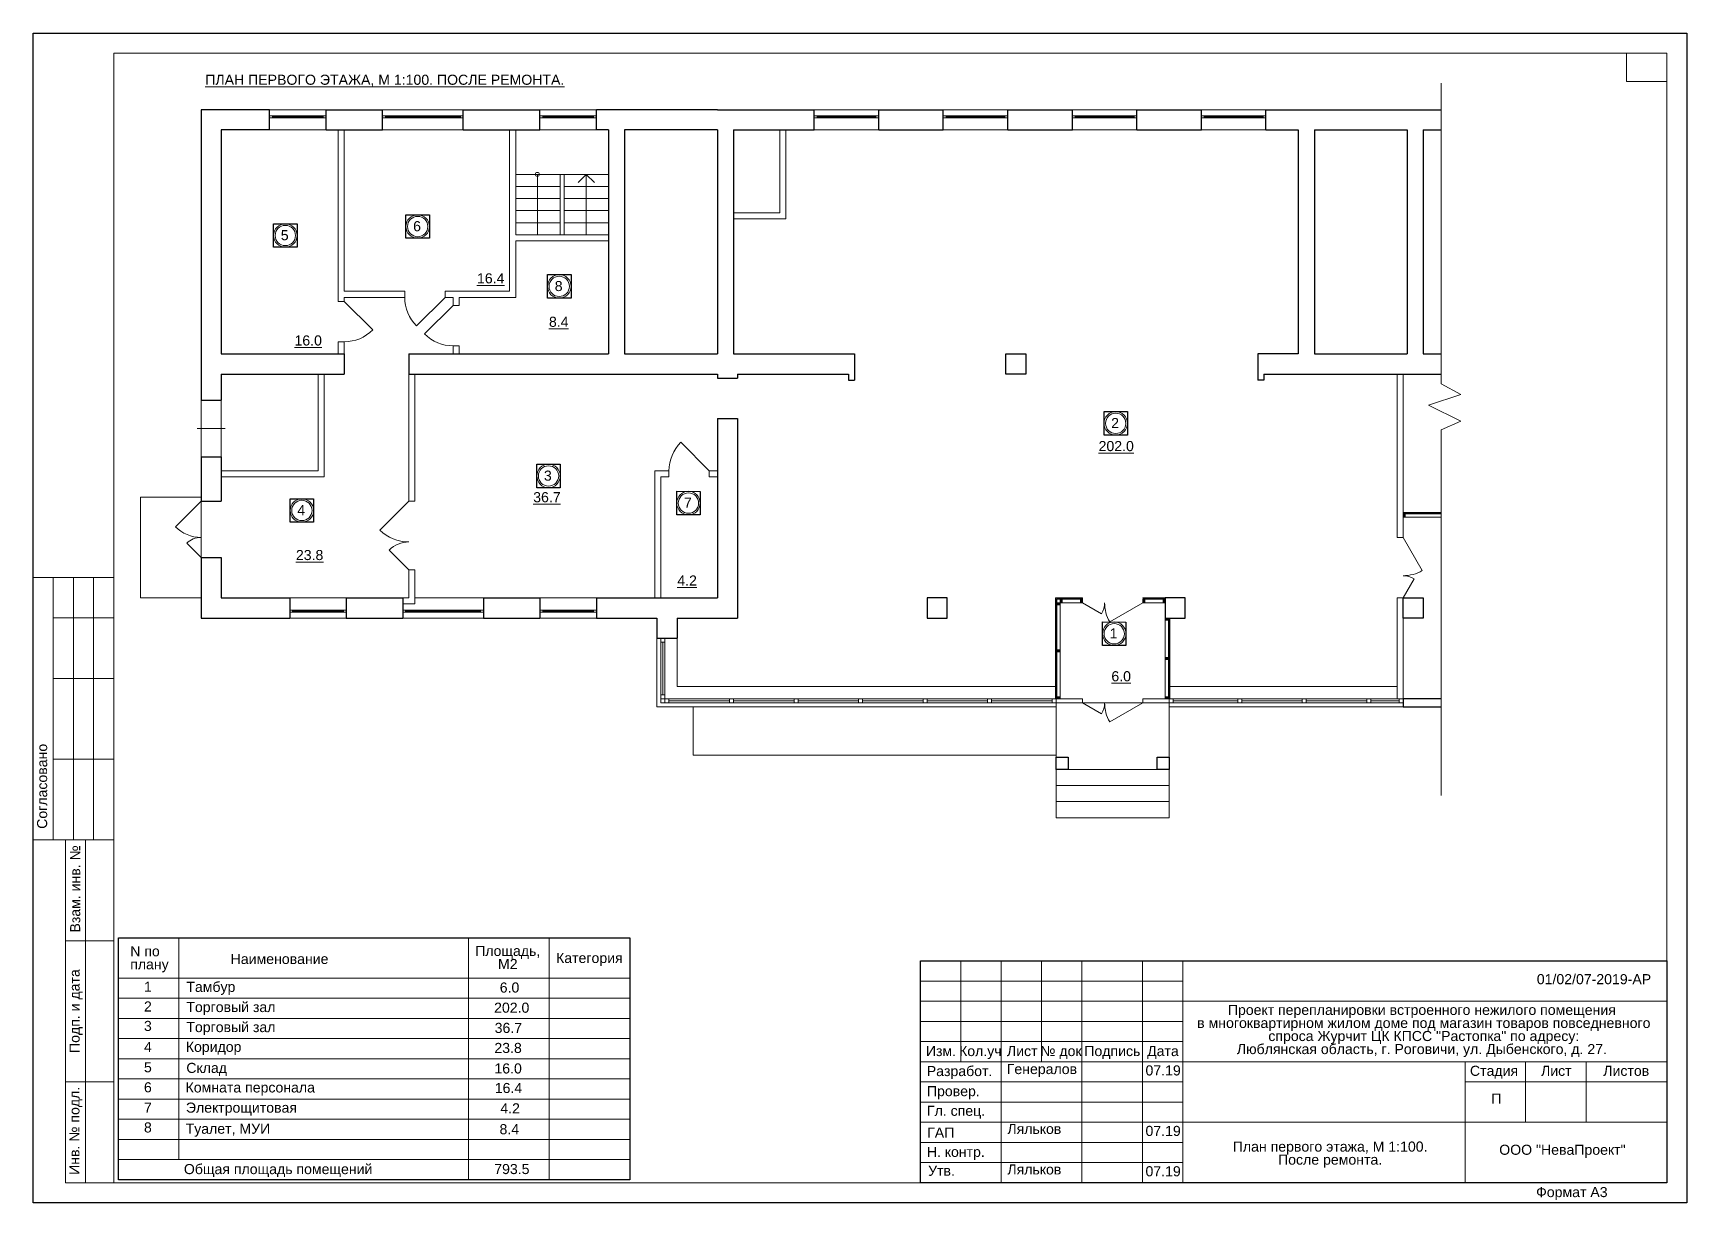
# Model space of a CAD drawing. Header units: metres. Extents: x -381 to 41, y -327 to 29.
# Drawn here: x 0 to 41, y 0 to 29 of the extents above; entities outside this region: 1.
import ezdxf
from ezdxf.enums import TextEntityAlignment as Align

# ---------------------------------------------------------------- set-up
doc = ezdxf.new("R2010")
doc.units = ezdxf.units.M
doc.header["$MEASUREMENT"] = 0
doc.layers.add('Level 50', color=7, linetype='Continuous', lineweight=0)
doc.layers.add('Level 63', color=7, linetype='Continuous', lineweight=0)
for name, color, linetype in [('YOLO_FRAME', 1, 'Continuous'), ('YOLO_STAMP', 1, 'Continuous'), ('YOLO_TABLE', 1, 'Continuous')]:
    doc.layers.add(name, color=color, linetype=linetype)
doc.styles.add('GOST 2.304', font='CS_Gost2304.shx')
doc.styles.add('Style-Arial', font='arial.ttf')

msp = doc.modelspace()

# ---------------------------------------------------------------- hatches: boundary and pattern name
at = {"linetype": 'Continuous', "lineweight": 40}
h = msp.add_hatch(dxfattribs=at)
h.set_pattern_fill('ANSI31', color=5)
h.paths.add_polyline_path([(-378.169, -324.393), (-377.559, -324.393), (-377.559, -323.878), (-378.169, -323.878)], flags=9)
h.paths.add_polyline_path([(-381.361, -317.979), (-380.751, -317.979), (-380.751, -317.464), (-381.361, -317.464)], flags=9)
h.paths.add_polyline_path([(-367.417, -326.766), (-366.806, -326.766), (-366.806, -326.251), (-367.417, -326.251)], flags=9)

# ---------------------------------------------------------------- linework, layer by layer
at = {"linetype": 'Continuous', "lineweight": 5}
for p, q in [((34.906, 27.762), (34.906, 20.301)), ((34.906, 20.301), (35.399, 20.044)), ((35.399, 20.044), (34.596, 19.776)), ((34.596, 19.776), (35.392, 19.38)), ((35.392, 19.38), (34.906, 19.165)), ((34.906, 19.165), (34.906, 10.101))]:
    msp.add_line(p, q, dxfattribs=at)
at = {"lineweight": 30}
for p, q in [((4.164, 27.098), (4.164, 19.898)), ((5.864, 26.598), (5.864, 27.098)), ((7.264, 26.598), (7.264, 27.098)), ((7.264, 27.098), (8.664, 27.098)), ((8.664, 26.598), (8.664, 27.098)), ((10.664, 26.598), (10.664, 27.098)), ((10.664, 27.098), (12.564, 27.098)), ((12.564, 26.598), (12.564, 27.098)), ((13.964, 26.598), (13.964, 27.098)), ((16.964, 27.098), (19.364, 27.098)), ((19.364, 26.598), (19.364, 27.098)), ((20.964, 26.598), (20.964, 27.098)), ((22.564, 26.598), (22.564, 27.098)), ((24.164, 26.598), (24.164, 27.098)), ((25.764, 26.598), (25.764, 27.098)), ((27.364, 26.598), (27.364, 27.098)), ((28.964, 26.598), (28.964, 27.098)), ((30.564, 26.598), (30.564, 27.098)), ((30.564, 27.098), (34.906, 27.098)), ((4.664, 26.598), (4.664, 21.048)), ((7.264, 26.598), (8.664, 26.598)), ((10.664, 26.598), (12.564, 26.598)), ((14.264, 26.598), (14.264, 21.048)), ((14.664, 26.598), (14.664, 21.048)), ((16.964, 26.598), (16.964, 21.048)), ((17.364, 26.598), (19.364, 26.598)), ((17.364, 26.598), (17.364, 21.048)), ((30.564, 26.598), (31.364, 26.598)), ((31.364, 26.598), (31.364, 21.048)), ((31.764, 26.598), (31.764, 21.048)), ((31.764, 26.598), (34.064, 26.598)), ((34.064, 26.598), (34.064, 21.048)), ((34.464, 26.598), (34.464, 21.048)), ((34.464, 26.598), (34.906, 26.598)), ((4.664, 21.048), (7.714, 21.048)), ((9.314, 21.048), (14.264, 21.048)), ((14.664, 21.048), (16.964, 21.048)), ((4.664, 20.548), (7.714, 20.548)), ((4.664, 20.548), (4.664, 19.898)), ((9.314, 20.548), (16.964, 20.548)), ((16.964, 20.548), (16.964, 20.448)), ((17.464, 20.548), (17.464, 20.448)), ((4.164, 19.898), (4.664, 19.898)), ((16.964, 19.448), (16.964, 14.998)), ((17.464, 19.448), (17.464, 14.498)), ((4.164, 18.498), (4.664, 18.498)), ((4.664, 18.498), (4.664, 17.398)), ((4.164, 17.398), (4.664, 17.398)), ((4.164, 15.998), (4.664, 15.998)), ((4.164, 15.998), (4.164, 14.498)), ((4.664, 15.998), (4.664, 14.998)), ((4.664, 14.998), (6.364, 14.998)), ((6.364, 14.998), (6.364, 14.498)), ((7.764, 14.998), (7.764, 14.498)), ((7.764, 14.998), (9.164, 14.998)), ((9.164, 14.998), (9.164, 14.498)), ((11.164, 14.998), (11.164, 14.498)), ((11.164, 14.998), (12.564, 14.998)), ((12.564, 14.998), (12.564, 14.498)), ((13.964, 14.998), (13.964, 14.498)), ((13.964, 14.998), (16.964, 14.998)), ((4.164, 14.498), (6.364, 14.498)), ((7.764, 14.498), (9.164, 14.498)), ((11.164, 14.498), (12.564, 14.498)), ((13.964, 14.498), (15.464, 14.498)), ((15.464, 14.498), (15.464, 13.998)), ((15.964, 14.498), (17.464, 14.498))]:
    msp.add_line(p, q, dxfattribs=at)
at = {"color": 7, "linetype": 'Continuous', "lineweight": 30}
for p, q in [((5.864, 27.098), (4.164, 27.098)), ((16.964, 27.098), (13.964, 27.098)), ((20.964, 27.098), (22.564, 27.098)), ((24.164, 27.098), (25.764, 27.098)), ((27.364, 27.098), (28.964, 27.098)), ((5.864, 26.598), (4.664, 26.598)), ((14.264, 26.598), (13.964, 26.598)), ((16.964, 26.598), (14.664, 26.598)), ((20.964, 26.598), (22.564, 26.598)), ((24.164, 26.598), (25.764, 26.598)), ((27.364, 26.598), (28.964, 26.598)), ((7.714, 21.048), (7.714, 20.548)), ((9.314, 21.048), (9.314, 20.548)), ((17.364, 21.048), (20.364, 21.048)), ((20.364, 21.048), (20.364, 20.398)), ((24.114, 21.048), (24.614, 21.048)), ((24.114, 20.548), (24.114, 21.048)), ((24.114, 21.048), (24.114, 21.048)), ((24.614, 21.048), (24.614, 20.548)), ((31.364, 21.048), (30.364, 21.048)), ((30.364, 21.048), (30.364, 20.398)), ((31.764, 21.048), (34.064, 21.048)), ((34.464, 21.048), (34.906, 21.048)), ((17.464, 20.548), (20.214, 20.548)), ((20.214, 20.548), (20.214, 20.398)), ((24.614, 20.548), (24.114, 20.548)), ((30.514, 20.548), (34.906, 20.548)), ((30.514, 20.548), (30.514, 20.398)), ((16.964, 20.448), (17.464, 20.448)), ((20.214, 20.398), (20.364, 20.398)), ((30.514, 20.398), (30.364, 20.398)), ((16.964, 19.448), (17.464, 19.448)), ((4.164, 18.498), (4.164, 17.398)), ((22.664, 14.998), (22.164, 14.998)), ((22.164, 14.998), (22.164, 14.498)), ((22.664, 14.498), (22.664, 14.998)), ((22.664, 14.998), (22.664, 14.998)), ((28.564, 14.998), (28.064, 14.998)), ((28.064, 14.998), (28.064, 14.498)), ((28.564, 14.498), (28.564, 14.998)), ((28.564, 14.998), (28.564, 14.998)), ((33.964, 14.998), (34.464, 14.998)), ((33.964, 14.498), (33.964, 14.998)), ((33.964, 14.998), (33.964, 14.998)), ((34.464, 14.998), (34.464, 14.498)), ((15.964, 14.498), (15.964, 13.998)), ((22.164, 14.498), (22.664, 14.498)), ((28.064, 14.498), (28.564, 14.498)), ((34.464, 14.498), (33.964, 14.498)), ((15.464, 13.998), (15.964, 13.998)), ((34.906, 12.498), (33.964, 12.498)), ((33.964, 12.498), (33.964, 12.298)), ((33.964, 12.298), (34.906, 12.298)), ((25.364, 11.048), (25.664, 11.048)), ((25.364, 10.748), (25.364, 11.048)), ((25.364, 11.048), (25.364, 11.048)), ((25.664, 10.748), (25.364, 10.748)), ((25.664, 11.048), (25.664, 10.748)), ((27.864, 11.048), (28.164, 11.048)), ((27.864, 10.748), (27.864, 11.048)), ((27.864, 11.048), (27.864, 11.048)), ((28.164, 10.748), (27.864, 10.748)), ((28.164, 11.048), (28.164, 10.748))]:
    msp.add_line(p, q, dxfattribs=at)
at = {"color": 7, "linetype": 'Continuous', "lineweight": 0}
for p, q in [((7.264, 27.098), (5.864, 27.098)), ((5.864, 27.098), (5.864, 26.598)), ((7.264, 26.598), (7.264, 27.098)), ((10.664, 27.098), (8.664, 27.098)), ((8.664, 27.098), (8.664, 26.598)), ((10.664, 26.598), (10.664, 27.098)), ((13.964, 27.098), (12.564, 27.098)), ((12.564, 27.098), (12.564, 26.598)), ((13.964, 26.598), (13.964, 27.098)), ((20.964, 27.098), (19.364, 27.098)), ((19.364, 27.098), (19.364, 26.598)), ((20.964, 26.598), (20.964, 27.098)), ((24.164, 27.098), (22.564, 27.098)), ((22.564, 27.098), (22.564, 26.598)), ((24.164, 26.598), (24.164, 27.098)), ((27.364, 27.098), (25.764, 27.098)), ((25.764, 27.098), (25.764, 26.598)), ((27.364, 26.598), (27.364, 27.098)), ((30.564, 27.098), (28.964, 27.098)), ((28.964, 27.098), (28.964, 26.598)), ((30.564, 26.598), (30.564, 27.098)), ((7.264, 26.948), (5.864, 26.948)), ((5.864, 26.898), (7.264, 26.898)), ((5.864, 26.898), (5.864, 26.898)), ((5.934, 26.923), (7.194, 26.923)), ((10.664, 26.948), (8.664, 26.948)), ((8.664, 26.898), (10.664, 26.898)), ((8.664, 26.898), (8.664, 26.898)), ((8.734, 26.923), (10.594, 26.923)), ((13.964, 26.948), (12.564, 26.948)), ((12.564, 26.898), (13.964, 26.898)), ((12.564, 26.898), (12.564, 26.898)), ((12.634, 26.923), (13.894, 26.923)), ((20.964, 26.948), (19.364, 26.948)), ((19.364, 26.898), (20.964, 26.898)), ((19.364, 26.898), (19.364, 26.898)), ((19.434, 26.923), (20.894, 26.923)), ((24.164, 26.948), (22.564, 26.948)), ((22.564, 26.898), (24.164, 26.898)), ((22.564, 26.898), (22.564, 26.898)), ((22.634, 26.923), (24.094, 26.923)), ((27.364, 26.948), (25.764, 26.948)), ((25.764, 26.898), (27.364, 26.898)), ((25.764, 26.898), (25.764, 26.898)), ((25.834, 26.923), (27.294, 26.923)), ((30.564, 26.948), (28.964, 26.948)), ((28.964, 26.898), (30.564, 26.898)), ((28.964, 26.898), (28.964, 26.898)), ((29.034, 26.923), (30.494, 26.923)), ((5.864, 26.598), (7.264, 26.598)), ((5.864, 26.598), (5.864, 26.598)), ((8.664, 26.598), (10.664, 26.598)), ((8.664, 26.598), (8.664, 26.598)), ((12.564, 26.598), (13.964, 26.598)), ((12.564, 26.598), (12.564, 26.598)), ((19.364, 26.598), (20.964, 26.598)), ((19.364, 26.598), (19.364, 26.598)), ((22.564, 26.598), (24.164, 26.598)), ((22.564, 26.598), (22.564, 26.598)), ((25.764, 26.598), (27.364, 26.598)), ((25.764, 26.598), (25.764, 26.598)), ((28.964, 26.598), (30.564, 26.598)), ((28.964, 26.598), (28.964, 26.598)), ((13.064, 25.198), (11.964, 25.198)), ((14.264, 25.198), (13.164, 25.198)), ((13.064, 24.898), (11.964, 24.898)), ((14.264, 24.898), (13.164, 24.898)), ((13.064, 24.598), (11.964, 24.598)), ((13.064, 24.298), (11.964, 24.298)), ((14.264, 24.598), (13.164, 24.598)), ((14.264, 24.298), (13.164, 24.298)), ((14.264, 23.998), (11.964, 23.998)), ((4.164, 19.898), (4.164, 18.498)), ((4.164, 19.898), (4.664, 19.898)), ((4.164, 19.898), (4.164, 19.898)), ((4.664, 19.898), (4.664, 18.498)), ((4.064, 19.198), (4.764, 19.198)), ((4.664, 18.498), (4.164, 18.498)), ((4.164, 17.398), (4.164, 15.998)), ((34.906, 17.118), (33.964, 17.118)), ((33.964, 17.118), (33.964, 16.998)), ((33.964, 16.998), (34.906, 16.998)), ((6.364, 14.998), (7.764, 14.998)), ((6.364, 14.498), (6.364, 14.998)), ((6.364, 14.998), (6.364, 14.998)), ((7.764, 14.998), (7.764, 14.498)), ((9.464, 14.998), (11.164, 14.998)), ((11.164, 14.998), (11.164, 14.498)), ((12.564, 14.998), (13.964, 14.998)), ((12.564, 14.498), (12.564, 14.998)), ((12.564, 14.998), (12.564, 14.998)), ((13.964, 14.998), (13.964, 14.498)), ((6.364, 14.698), (7.764, 14.698)), ((6.364, 14.698), (6.364, 14.698)), ((7.764, 14.648), (6.364, 14.648)), ((7.764, 14.498), (6.364, 14.498)), ((6.434, 14.673), (7.694, 14.673)), ((9.164, 14.698), (11.164, 14.698)), ((9.164, 14.648), (9.164, 14.698)), ((9.164, 14.698), (9.164, 14.698)), ((11.164, 14.648), (9.164, 14.648)), ((11.164, 14.498), (9.164, 14.498)), ((9.234, 14.673), (11.094, 14.673)), ((12.564, 14.698), (13.964, 14.698)), ((12.564, 14.698), (12.564, 14.698)), ((13.964, 14.648), (12.564, 14.648)), ((13.964, 14.498), (12.564, 14.498)), ((12.634, 14.673), (13.894, 14.673)), ((15.464, 13.998), (15.464, 12.298)), ((15.964, 13.998), (15.964, 12.798)), ((25.344, 12.798), (15.964, 12.798)), ((28.184, 12.798), (33.814, 12.798)), ((33.964, 12.798), (33.964, 12.298)), ((26.014, 12.498), (26.014, 12.498)), ((26.014, 12.498), (26.014, 12.398)), ((26.014, 12.398), (27.514, 12.398)), ((26.014, 12.398), (26.014, 12.398)), ((27.514, 12.498), (27.514, 12.398)), ((27.514, 12.498), (27.514, 12.498)), ((27.514, 12.398), (27.514, 12.398)), ((25.364, 12.298), (15.464, 12.298)), ((28.164, 12.298), (33.964, 12.298)), ((2.114, 5.075), (14.798, 5.075)), ((2.114, 4.575), (14.798, 4.575)), ((2.114, 4.075), (14.798, 4.075)), ((2.114, 3.575), (14.798, 3.575)), ((2.114, 3.075), (14.798, 3.075)), ((2.114, 2.575), (14.798, 2.575)), ((2.114, 2.075), (14.798, 2.075)), ((2.114, 1.575), (14.798, 1.575))]:
    msp.add_line(p, q, dxfattribs=at)
at = {"color": 7, "linetype": 'Continuous', "lineweight": 13}
for p, q in [((5.934, 26.948), (5.864, 26.948)), ((5.864, 26.948), (5.864, 26.898)), ((5.864, 26.898), (5.934, 26.898)), ((5.864, 26.898), (5.864, 26.898)), ((5.934, 26.898), (5.934, 26.948)), ((7.264, 26.948), (7.194, 26.948)), ((7.194, 26.948), (7.194, 26.898)), ((7.194, 26.898), (7.264, 26.898)), ((7.194, 26.898), (7.194, 26.898)), ((7.264, 26.898), (7.264, 26.948)), ((8.734, 26.948), (8.664, 26.948)), ((8.664, 26.948), (8.664, 26.898)), ((8.664, 26.898), (8.734, 26.898)), ((8.664, 26.898), (8.664, 26.898)), ((8.734, 26.898), (8.734, 26.948)), ((10.664, 26.948), (10.594, 26.948)), ((10.594, 26.948), (10.594, 26.898)), ((10.594, 26.898), (10.664, 26.898)), ((10.594, 26.898), (10.594, 26.898)), ((10.664, 26.898), (10.664, 26.948)), ((12.634, 26.948), (12.564, 26.948)), ((12.564, 26.948), (12.564, 26.898)), ((12.564, 26.898), (12.634, 26.898)), ((12.564, 26.898), (12.564, 26.898)), ((12.634, 26.898), (12.634, 26.948)), ((13.964, 26.948), (13.894, 26.948)), ((13.894, 26.948), (13.894, 26.898)), ((13.894, 26.898), (13.964, 26.898)), ((13.894, 26.898), (13.894, 26.898)), ((13.964, 26.898), (13.964, 26.948)), ((19.434, 26.948), (19.364, 26.948)), ((19.364, 26.948), (19.364, 26.898)), ((19.364, 26.898), (19.434, 26.898)), ((19.364, 26.898), (19.364, 26.898)), ((19.434, 26.898), (19.434, 26.948)), ((20.964, 26.948), (20.894, 26.948)), ((20.894, 26.948), (20.894, 26.898)), ((20.894, 26.898), (20.964, 26.898)), ((20.894, 26.898), (20.894, 26.898)), ((20.964, 26.898), (20.964, 26.948)), ((22.634, 26.948), (22.564, 26.948)), ((22.564, 26.948), (22.564, 26.898)), ((22.564, 26.898), (22.634, 26.898)), ((22.564, 26.898), (22.564, 26.898)), ((22.634, 26.898), (22.634, 26.948)), ((24.164, 26.948), (24.094, 26.948)), ((24.094, 26.948), (24.094, 26.898)), ((24.094, 26.898), (24.164, 26.898)), ((24.094, 26.898), (24.094, 26.898)), ((24.164, 26.898), (24.164, 26.948)), ((25.834, 26.948), (25.764, 26.948)), ((25.764, 26.948), (25.764, 26.898)), ((25.764, 26.898), (25.834, 26.898)), ((25.764, 26.898), (25.764, 26.898)), ((25.834, 26.898), (25.834, 26.948)), ((27.364, 26.948), (27.294, 26.948)), ((27.294, 26.948), (27.294, 26.898)), ((27.294, 26.898), (27.364, 26.898)), ((27.294, 26.898), (27.294, 26.898)), ((27.364, 26.898), (27.364, 26.948)), ((29.034, 26.948), (28.964, 26.948)), ((28.964, 26.948), (28.964, 26.898)), ((28.964, 26.898), (29.034, 26.898)), ((28.964, 26.898), (28.964, 26.898)), ((29.034, 26.898), (29.034, 26.948)), ((30.564, 26.948), (30.494, 26.948)), ((30.494, 26.948), (30.494, 26.898)), ((30.494, 26.898), (30.564, 26.898)), ((30.494, 26.898), (30.494, 26.898)), ((30.564, 26.898), (30.564, 26.948)), ((18.514, 26.598), (18.514, 24.548)), ((18.664, 26.598), (18.664, 24.398)), ((14.264, 25.498), (11.964, 25.498)), ((12.501, 23.998), (12.501, 25.498)), ((13.164, 25.498), (13.164, 23.998)), ((13.512, 25.296), (13.714, 25.498)), ((13.714, 23.998), (13.714, 25.498)), ((13.916, 25.296), (13.714, 25.498)), ((17.364, 24.548), (18.514, 24.548)), ((17.364, 24.398), (18.664, 24.398)), ((11.964, 23.998), (14.264, 23.998)), ((11.964, 23.848), (14.264, 23.848)), ((7.714, 22.348), (8.421, 21.641)), ((10.214, 22.448), (9.507, 21.741)), ((10.414, 22.248), (9.707, 21.541)), ((10.414, 22.448), (10.414, 22.248)), ((10.414, 22.248), (10.564, 22.248)), ((10.564, 22.448), (10.564, 22.248)), ((10.414, 21.248), (10.564, 21.248)), ((10.414, 21.248), (10.414, 21.048)), ((10.564, 21.248), (10.564, 21.048)), ((9.314, 20.548), (9.314, 17.398)), ((9.464, 20.548), (9.464, 17.398)), ((33.814, 16.498), (33.814, 20.548)), ((33.964, 16.498), (33.964, 20.548)), ((16.764, 18.148), (16.057, 18.855)), ((15.414, 18.148), (15.414, 14.998)), ((15.414, 18.148), (15.764, 18.148)), ((15.764, 17.998), (15.764, 18.148)), ((16.764, 17.998), (16.764, 18.148)), ((16.764, 18.148), (16.964, 18.148)), ((15.564, 17.998), (15.564, 14.998)), ((15.564, 17.998), (15.764, 17.998)), ((16.764, 17.998), (16.964, 17.998)), ((2.664, 14.998), (2.664, 17.498)), ((2.664, 17.498), (4.164, 17.498)), ((4.164, 17.398), (3.527, 16.762)), ((4.164, 17.498), (4.164, 14.998)), ((9.314, 17.398), (8.597, 16.681)), ((9.314, 17.398), (9.464, 17.398)), ((33.989, 16.998), (33.989, 17.118)), ((34.906, 17.083), (34.004, 17.083)), ((33.964, 16.498), (33.814, 16.498)), ((4.164, 15.998), (3.81, 16.352)), ((9.314, 15.698), (8.829, 16.183)), ((9.314, 15.698), (9.464, 15.698)), ((9.314, 15.698), (9.314, 14.998)), ((9.464, 15.698), (9.464, 14.848)), ((4.164, 14.998), (2.664, 14.998)), ((4.164, 14.998), (4.164, 14.998)), ((9.164, 14.998), (9.314, 14.998)), ((9.164, 14.848), (9.464, 14.848)), ((25.344, 14.998), (26.014, 14.998)), ((25.344, 12.498), (25.344, 14.998)), ((25.354, 14.878), (25.344, 14.878)), ((25.344, 14.828), (25.354, 14.828)), ((26.014, 14.988), (25.354, 14.988)), ((25.354, 12.498), (25.354, 14.988)), ((25.379, 14.868), (25.354, 14.868)), ((25.354, 14.838), (25.379, 14.838)), ((25.354, 14.828), (25.354, 14.828)), ((25.379, 14.963), (26.014, 14.963)), ((25.379, 14.963), (25.379, 12.538)), ((26.014, 14.878), (25.379, 14.878)), ((25.379, 14.828), (25.464, 14.828)), ((25.394, 14.878), (25.394, 14.828)), ((25.464, 14.998), (25.464, 14.988)), ((25.464, 14.988), (25.464, 14.988)), ((25.464, 14.963), (25.464, 12.498)), ((25.464, 14.948), (25.514, 14.948)), ((25.464, 14.878), (25.464, 14.878)), ((25.464, 14.828), (25.464, 14.828)), ((25.474, 14.988), (25.474, 14.963)), ((25.504, 14.963), (25.504, 14.988)), ((25.514, 14.988), (25.514, 14.998)), ((25.514, 14.878), (25.514, 14.963)), ((25.964, 14.998), (25.964, 14.988)), ((25.964, 14.988), (25.964, 14.988)), ((25.964, 14.963), (25.964, 14.878)), ((25.964, 14.948), (26.014, 14.948)), ((25.964, 14.878), (25.964, 14.878)), ((25.974, 14.988), (25.974, 14.963)), ((26.004, 14.963), (26.004, 14.988)), ((26.014, 14.878), (26.014, 14.998)), ((26.49, 14.603), (26.014, 14.878)), ((26.691, 14.403), (27.514, 14.878)), ((27.514, 14.998), (28.064, 14.998)), ((27.514, 14.998), (27.514, 14.988)), ((27.514, 14.988), (28.064, 14.988)), ((27.514, 14.988), (27.514, 14.988)), ((28.064, 14.963), (27.514, 14.963)), ((27.514, 14.963), (27.514, 14.878)), ((27.564, 14.948), (27.514, 14.948)), ((28.064, 14.878), (27.514, 14.878)), ((27.514, 14.878), (27.514, 14.878)), ((27.524, 14.988), (27.524, 14.963)), ((27.524, 14.988), (27.524, 14.988)), ((27.554, 14.963), (27.554, 14.988)), ((27.564, 14.988), (27.564, 14.998)), ((27.564, 14.878), (27.564, 14.963)), ((28.014, 14.998), (28.014, 14.988)), ((28.014, 14.988), (28.014, 14.988)), ((28.014, 14.963), (28.014, 14.878)), ((28.014, 14.948), (28.064, 14.948)), ((28.014, 14.878), (28.014, 14.878)), ((28.024, 14.988), (28.024, 14.963)), ((28.054, 14.963), (28.054, 14.988)), ((28.064, 14.998), (28.064, 14.878)), ((33.814, 12.498), (33.814, 14.998)), ((33.964, 14.998), (33.814, 14.998)), ((33.964, 12.398), (33.964, 14.998)), ((6.364, 14.698), (6.434, 14.698)), ((6.364, 14.648), (6.364, 14.698)), ((6.364, 14.698), (6.364, 14.698)), ((6.434, 14.648), (6.364, 14.648)), ((6.434, 14.698), (6.434, 14.648)), ((7.694, 14.698), (7.764, 14.698)), ((7.694, 14.648), (7.694, 14.698)), ((7.694, 14.698), (7.694, 14.698)), ((7.764, 14.648), (7.694, 14.648)), ((7.764, 14.698), (7.764, 14.648)), ((9.164, 14.698), (9.234, 14.698)), ((9.164, 14.648), (9.164, 14.698)), ((9.164, 14.698), (9.164, 14.698)), ((9.234, 14.648), (9.164, 14.648)), ((9.234, 14.698), (9.234, 14.648)), ((11.094, 14.698), (11.164, 14.698)), ((11.094, 14.648), (11.094, 14.698)), ((11.094, 14.698), (11.094, 14.698)), ((11.164, 14.648), (11.094, 14.648)), ((11.164, 14.698), (11.164, 14.648)), ((12.564, 14.698), (12.634, 14.698)), ((12.564, 14.648), (12.564, 14.698)), ((12.564, 14.698), (12.564, 14.698)), ((12.634, 14.648), (12.564, 14.648)), ((12.634, 14.698), (12.634, 14.648)), ((13.894, 14.698), (13.964, 14.698)), ((13.894, 14.648), (13.894, 14.698)), ((13.894, 14.698), (13.894, 14.698)), ((13.964, 14.648), (13.894, 14.648)), ((13.964, 14.698), (13.964, 14.648)), ((28.064, 14.498), (28.064, 12.498)), ((28.064, 14.473), (28.184, 14.473)), ((28.149, 14.498), (28.149, 12.538)), ((28.184, 12.498), (28.184, 14.498)), ((15.564, 13.998), (15.564, 12.398)), ((15.664, 13.998), (15.564, 13.998)), ((15.664, 13.998), (15.664, 13.998)), ((15.664, 13.998), (15.664, 12.398)), ((15.564, 13.898), (15.664, 13.898)), ((15.614, 13.898), (15.614, 12.598)), ((25.354, 13.713), (25.344, 13.713)), ((25.344, 13.663), (25.354, 13.663)), ((25.379, 13.703), (25.354, 13.703)), ((25.354, 13.673), (25.379, 13.673)), ((25.354, 13.663), (25.354, 13.663)), ((25.464, 13.713), (25.379, 13.713)), ((25.379, 13.663), (25.464, 13.663)), ((25.394, 13.663), (25.394, 13.713)), ((25.464, 13.663), (25.464, 13.663)), ((28.064, 13.498), (28.184, 13.498)), ((15.664, 12.598), (15.564, 12.598)), ((26.014, 12.498), (15.564, 12.498)), ((26.014, 12.398), (15.564, 12.398)), ((15.664, 12.598), (15.664, 12.598)), ((15.664, 12.498), (15.664, 12.498)), ((15.764, 12.398), (15.764, 12.498)), ((15.764, 12.498), (15.764, 12.498)), ((17.264, 12.448), (15.764, 12.448)), ((17.264, 12.498), (17.264, 12.398)), ((17.364, 12.398), (17.364, 12.498)), ((17.364, 12.498), (17.364, 12.498)), ((18.864, 12.448), (17.364, 12.448)), ((18.864, 12.498), (18.864, 12.398)), ((18.964, 12.398), (18.964, 12.498)), ((18.964, 12.498), (18.964, 12.498)), ((20.464, 12.448), (18.964, 12.448)), ((20.464, 12.498), (20.464, 12.398)), ((20.564, 12.398), (20.564, 12.498)), ((20.564, 12.498), (20.564, 12.498)), ((22.064, 12.448), (20.564, 12.448)), ((22.064, 12.498), (22.064, 12.398)), ((22.164, 12.398), (22.164, 12.498)), ((22.164, 12.498), (22.164, 12.498)), ((23.664, 12.448), (22.164, 12.448)), ((23.664, 12.498), (23.664, 12.398)), ((23.764, 12.398), (23.764, 12.498)), ((23.764, 12.498), (23.764, 12.498)), ((25.264, 12.448), (23.764, 12.448)), ((25.264, 12.498), (25.264, 12.398)), ((25.354, 12.548), (25.344, 12.548)), ((25.379, 12.538), (25.354, 12.538)), ((25.354, 12.508), (25.379, 12.508)), ((25.354, 12.498), (25.354, 12.498)), ((25.364, 12.498), (25.364, 9.548)), ((25.364, 12.498), (25.364, 12.498)), ((25.464, 12.548), (25.379, 12.548)), ((25.379, 12.508), (25.379, 12.498)), ((25.394, 12.498), (25.394, 12.548)), ((25.464, 12.498), (25.464, 12.498)), ((26.014, 12.498), (26.014, 12.398)), ((26.49, 12.123), (26.014, 12.398)), ((26.691, 11.923), (27.514, 12.398)), ((27.514, 12.498), (33.964, 12.498)), ((27.514, 12.498), (27.514, 12.398)), ((27.514, 12.398), (33.964, 12.398)), ((28.064, 12.523), (28.184, 12.523)), ((28.164, 12.498), (28.164, 9.548)), ((28.264, 12.398), (28.264, 12.498)), ((28.264, 12.498), (28.264, 12.498)), ((29.864, 12.448), (28.264, 12.448)), ((29.864, 12.498), (29.864, 12.398)), ((29.964, 12.398), (29.964, 12.498)), ((29.964, 12.498), (29.964, 12.498)), ((31.464, 12.448), (29.964, 12.448)), ((31.464, 12.498), (31.464, 12.398)), ((31.564, 12.398), (31.564, 12.498)), ((31.564, 12.498), (31.564, 12.498)), ((33.064, 12.448), (31.564, 12.448)), ((33.064, 12.498), (33.064, 12.398)), ((33.164, 12.398), (33.164, 12.498)), ((33.164, 12.498), (33.164, 12.498)), ((33.864, 12.448), (33.164, 12.448)), ((33.864, 12.498), (33.864, 12.398)), ((33.964, 12.498), (33.964, 12.498)), ((16.364, 12.298), (25.364, 12.298)), ((16.364, 12.298), (16.364, 11.098)), ((16.364, 11.098), (25.364, 11.098)), ((25.364, 10.748), (28.164, 10.748)), ((25.364, 10.348), (28.164, 10.348)), ((25.364, 9.948), (28.164, 9.948)), ((25.364, 9.548), (28.164, 9.548)), ((2.114, 6.575), (2.114, 0.575)), ((2.114, 6.575), (14.798, 6.575)), ((3.614, 6.575), (3.614, 1.075)), ((10.798, 6.575), (10.798, 0.575)), ((12.798, 6.575), (12.798, 0.575)), ((14.798, 6.575), (14.798, 0.575)), ((2.114, 5.575), (14.798, 5.575)), ((2.114, 1.075), (14.798, 1.075)), ((2.114, 0.575), (14.798, 0.575))]:
    msp.add_line(p, q, dxfattribs=at)
at = {"lineweight": 13}
for p, q in [((7.564, 26.598), (7.564, 22.348)), ((7.714, 26.598), (7.714, 22.598)), ((11.814, 26.598), (11.814, 22.598)), ((11.964, 26.598), (11.964, 23.998)), ((13.064, 25.498), (13.064, 23.998)), ((11.964, 23.848), (11.964, 22.448)), ((7.714, 22.598), (9.214, 22.598)), ((9.214, 22.598), (9.214, 22.448)), ((10.214, 22.598), (10.214, 22.448)), ((10.214, 22.598), (11.814, 22.598)), ((7.564, 22.348), (7.714, 22.348)), ((7.714, 22.448), (9.214, 22.448)), ((7.714, 22.448), (7.714, 22.348)), ((10.214, 22.448), (10.414, 22.448)), ((10.564, 22.448), (11.964, 22.448)), ((7.564, 21.348), (7.714, 21.348)), ((7.564, 21.348), (7.564, 21.048)), ((7.714, 21.348), (7.714, 21.048)), ((7.064, 20.548), (7.064, 18.148)), ((7.214, 20.548), (7.214, 17.998)), ((4.664, 18.148), (7.064, 18.148)), ((4.664, 17.998), (7.214, 17.998))]:
    msp.add_line(p, q, dxfattribs=at)
at = {"color": 7, "linetype": 'Continuous', "lineweight": 13, "extrusion": (0, 0, -1)}
for p, q in [((33.964, 17.118), (34.014, 17.118)), ((34.906, 17.108), (33.964, 17.108)), ((33.964, 17.083), (33.974, 17.083)), ((34.014, 17.068), (33.964, 17.068)), ((34.014, 16.998), (33.964, 16.998)), ((33.974, 17.083), (33.974, 17.108)), ((34.004, 17.108), (34.004, 17.083)), ((34.014, 17.118), (34.014, 17.108)), ((34.014, 17.108), (34.014, 17.108)), ((34.014, 17.083), (34.014, 16.998)), ((34.014, 16.998), (34.014, 16.998)), ((25.464, 14.853), (25.344, 14.853)), ((25.489, 14.878), (25.489, 14.998)), ((25.989, 14.878), (25.989, 14.998)), ((27.539, 14.878), (27.539, 14.998)), ((28.039, 14.878), (28.039, 14.998)), ((28.064, 14.498), (28.149, 14.498)), ((28.149, 14.448), (28.064, 14.448)), ((28.064, 14.448), (28.064, 14.448)), ((28.134, 14.498), (28.134, 14.448)), ((28.149, 14.488), (28.174, 14.488)), ((28.174, 14.458), (28.149, 14.458)), ((28.174, 14.498), (28.184, 14.498)), ((28.174, 12.498), (28.174, 14.498)), ((28.184, 14.448), (28.174, 14.448)), ((28.174, 14.448), (28.174, 14.448)), ((25.464, 13.688), (25.344, 13.688)), ((28.064, 13.523), (28.149, 13.523)), ((28.149, 13.473), (28.064, 13.473)), ((28.064, 13.473), (28.064, 13.473)), ((28.134, 13.523), (28.134, 13.473)), ((28.149, 13.513), (28.174, 13.513)), ((28.174, 13.483), (28.149, 13.483)), ((28.174, 13.523), (28.184, 13.523)), ((28.184, 13.473), (28.174, 13.473)), ((28.174, 13.473), (28.174, 13.473)), ((25.464, 12.523), (25.344, 12.523)), ((28.064, 12.548), (28.149, 12.548)), ((28.064, 12.498), (28.064, 12.498)), ((28.134, 12.548), (28.134, 12.498)), ((28.149, 12.538), (28.174, 12.538)), ((28.174, 12.508), (28.149, 12.508)), ((28.149, 12.508), (28.149, 12.498)), ((28.174, 12.548), (28.184, 12.548)), ((28.174, 12.498), (28.174, 12.498))]:
    msp.add_line(p, q, dxfattribs=at)
at = {"color": 7, "lineweight": 13}
for p, q in [((34.439, 15.675), (33.964, 16.498)), ((34.239, 15.474), (33.964, 14.998))]:
    msp.add_line(p, q, dxfattribs=at)
at = {"color": 7, "linetype": 'Continuous', "lineweight": 13}
for centre, radius in [((12.501, 25.498), 0.049), ((6.254, 23.982), 0.291), ((6.254, 23.982), 0.252), ((9.535, 24.205), 0.291), ((9.535, 24.205), 0.252), ((13.045, 22.721), 0.291), ((13.045, 22.721), 0.252), ((26.839, 19.325), 0.291), ((26.839, 19.325), 0.252), ((12.778, 18.021), 0.291), ((12.778, 18.021), 0.252), ((16.248, 17.349), 0.291), ((6.664, 17.165), 0.291), ((6.664, 17.165), 0.252), ((16.248, 17.349), 0.252), ((26.802, 14.11), 0.291), ((26.802, 14.11), 0.252)]:
    msp.add_circle(centre, radius, dxfattribs=at)
for centre, radius, start, end in [((10.214, 22.448), 1, 180, 225), ((7.714, 22.348), 1, 270, 315), ((10.414, 22.248), 1, 225, 270), ((16.764, 18.148), 1, 135, 180), ((4.164, 17.398), 0.9, 225, 270), ((4.164, 15.998), 0.5, 90, 135)]:
    msp.add_arc(centre, radius, start, end, dxfattribs=at)
at = {"color": 7, "linetype": 'Continuous', "lineweight": 13, "extrusion": (0, 0, -1)}
for centre, radius, start, end in [((-9.314, 17.398), 1.014, 270, 315), ((-9.314, 15.698), 0.686, 45, 90), ((-33.964, 16.498), 0.95, 240, 270), ((-33.964, 14.998), 0.55, 90, 120), ((-26.014, 14.878), 0.55, 180, 210), ((-27.514, 14.878), 0.95, 330, 0), ((-26.014, 12.398), 0.55, 180, 210), ((-27.514, 12.398), 0.95, 330, 0)]:
    msp.add_arc(centre, radius, start, end, dxfattribs=at)
at = {"layer": 'Level 50', "color": 7, "linetype": 'Continuous', "lineweight": 0}
for p, q in [((0, 29), (41, 29)), ((0, 0), (0, 29)), ((41, 29), (41, 0)), ((41, 0), (0, 0))]:
    msp.add_line(p, q, dxfattribs=at)
at = {"layer": 'Level 50', "color": 7, "linetype": 'Continuous', "lineweight": 13}
for p, q in [((2, 28.5), (40.5, 28.5)), ((2, 28.5), (2, 0.5)), ((39.5, 28.5), (39.5, 27.8)), ((40.5, 28.5), (40.5, 0.5)), ((39.5, 27.8), (40.5, 27.8)), ((1.561, 0.5), (40.5, 0.5))]:
    msp.add_line(p, q, dxfattribs=at)
at = {"layer": 'Level 63', "color": 7, "linetype": 'Continuous', "lineweight": 13}
for p, q in [((0, 15.5), (2, 15.5)), ((0, 15.5), (0, 9)), ((0.5, 15.5), (0.5, 9)), ((1, 15.5), (1, 9)), ((1.5, 15.5), (1.5, 9)), ((0.5, 14.5), (2, 14.5)), ((0.5, 13), (2, 13)), ((0.5, 11), (2, 11)), ((0, 9), (2, 9)), ((1.3, 0.5), (1.3, 9)), ((0.8, 6.5), (2, 6.5)), ((22, 6), (40.5, 6)), ((22, 6), (22, 0.5)), ((23, 6), (23, 3.5)), ((24, 6), (24, 0.5)), ((25, 6), (25, 3.5)), ((26, 6), (26, 0.5)), ((27.5, 6), (27.5, 0.5)), ((28.5, 6), (28.5, 0.5)), ((28.5, 5), (40.5, 5)), ((22, 4), (28.5, 4)), ((22, 3.5), (40.5, 3.5)), ((0.8, 3), (2, 3)), ((35.5, 3), (40.5, 3)), ((28.5, 2), (40.5, 2))]:
    msp.add_line(p, q, dxfattribs=at)
at = {"layer": 'Level 63', "color": 7, "linetype": 'Continuous', "lineweight": 0}
for p, q in [((22, 5.5), (28.5, 5.5)), ((22, 5), (28.5, 5)), ((22, 4.5), (28.5, 4.5)), ((22, 3), (28.5, 3)), ((22, 2.5), (28.5, 2.5)), ((22, 2), (28.5, 2)), ((22, 1.5), (28.5, 1.5)), ((22, 1), (28.5, 1))]:
    msp.add_line(p, q, dxfattribs=at)
at = {"layer": 'Level 63', "color": 7, "linetype": 'Continuous', "lineweight": 13, "flags": 128}
for points in [[(2, 0.5), (0.8, 0.5), (0.8, 9)], [(35.5, 3.5), (35.5, 0.5)], [(37, 3.5), (37, 2)], [(38.5, 3.5), (38.5, 2)]]:
    msp.add_lwpolyline(points, dxfattribs=at)
at = {"layer": 'YOLO_FRAME'}
msp.add_lwpolyline([(0, 29), (41, 29), (41, 0), (0, 0)], close=True, dxfattribs=at)
at = {"layer": 'YOLO_STAMP'}
msp.add_lwpolyline([(22, 6), (40.5, 6), (40.5, 0.5), (22, 0.5)], close=True, dxfattribs=at)
at = {"layer": 'YOLO_TABLE'}
for points in [[(5.963, 24.273), (6.545, 24.273), (6.544, 23.691), (5.963, 23.692)], [(9.244, 24.496), (9.826, 24.495), (9.825, 23.914), (9.244, 23.915)], [(12.755, 23.012), (13.336, 23.012), (13.336, 22.431), (12.755, 22.431)], [(26.549, 19.616), (27.13, 19.615), (27.13, 19.034), (26.549, 19.035)], [(12.487, 18.312), (13.069, 18.311), (13.068, 17.73), (12.487, 17.73)], [(15.958, 17.64), (16.539, 17.639), (16.539, 17.058), (15.957, 17.058)], [(6.373, 17.456), (6.955, 17.456), (6.954, 16.874), (6.373, 16.875)], [(26.512, 14.401), (27.093, 14.4), (27.093, 13.819), (26.511, 13.819)], [(2.114, 6.575), (14.798, 6.575), (14.798, 0.575), (2.114, 0.575)]]:
    msp.add_lwpolyline(points, close=True, dxfattribs=at)

# ---------------------------------------------------------------- texts
at = {"color": 7, "linetype": 'Continuous', "lineweight": 13, "style": 'Style-Arial'}
for s, p in [('%%uПЛАН ПЕРВОГО ЭТАЖА, М 1:100. ПОСЛЕ РЕМОНТА.%%U', (4.269, 27.968)), ('6', (9.422, 24.338)), ('5', (6.141, 24.115)), ('8', (12.933, 22.854)), ('2', (26.727, 19.458)), ('3', (12.665, 18.154)), ('4', (6.551, 17.298)), ('7', (16.135, 17.482)), ('1', (26.689, 14.243)), ('6.0', (11.569, 5.465)), ('202.0', (11.429, 4.965)), ('36.7', (11.443, 4.464)), ('23.8', (11.436, 3.967)), ('16.0', (11.437, 3.459)), ('16.4', (11.446, 2.974)), ('4.2', (11.584, 2.47)), ('8.4', (11.564, 1.953)), ('ООО "НеваПроект"', (36.347, 1.443)), ('Общая площадь помещений', (3.739, 0.964)), ('793.5', (11.433, 0.965))]:
    msp.add_text(s, height=0.25, dxfattribs=at).set_placement(p, align=Align.TOP_LEFT)
at = {"color": 7, "linetype": 'Continuous', "lineweight": 0, "style": 'Style-Arial'}
for s, p in [('1', (2.846, 5.483)), ('2', (2.846, 4.994)), ('3', (2.846, 4.513)), ('4', (2.846, 3.989)), ('5', (2.846, 3.489)), ('Генералов', (25.01, 3.444)), ('6', (2.846, 2.991)), ('7', (2.846, 2.484)), ('8', (2.846, 1.996))]:
    msp.add_text(s, height=0.25, dxfattribs=at).set_placement(p, align=Align.TOP_CENTER)
for s, p in [('Тамбур', (3.799, 5.481)), ('Торговый зал', (3.799, 4.981)), ('Торговый зал', (3.799, 4.484)), ('Коридор', (3.786, 3.994)), ('Склад', (3.8, 3.472)), ('Комната персонала', (3.781, 2.988)), ('Электрощитовая', (3.788, 2.487)), ('Туалет, МУИ', (3.781, 1.965))]:
    msp.add_text(s, height=0.25, dxfattribs=at).set_placement(p, align=Align.TOP_LEFT)
at = {"color": 7, "linetype": 'Continuous', "lineweight": 13, "style": 'Style-Arial'}
msp.add_text('01/02/07-2019-АР', height=0.25, dxfattribs=at).set_placement((38.696, 5.672), align=Align.TOP_CENTER)
at = {"color": 7, "lineweight": 13, "style": 'Style-Arial'}
for p in [(24.154, 1.96), (24.154, 0.955)]:
    msp.add_text('Ляльков', height=0.25, dxfattribs=at).set_placement(p, align=Align.TOP_LEFT)
at = {"color": 7, "linetype": 'Continuous', "lineweight": 13, "char_height": 0.25, "style": 'Style-Arial'}
for s, insert, attachment_point, line_spacing_factor in [('\\L16.4', (11.005, 23.045), 1, 0.6), ('\\L8.4', (12.789, 21.968), 1, 0.6), ('\\L16.0', (6.481, 21.505), 1, 0.6), ('\\L202.0', (26.415, 18.887), 1, 0.6), ('\\L36.7', (12.399, 17.62), 1, 0.6), ('\\L23.8', (6.516, 16.186), 1, 0.6), ('\\L4.2', (15.971, 15.554), 1, 0.6), ('\\L6.0', (26.732, 13.181), 1, 0.6), ('N по \\Pплану', (2.408, 6.04), 4, 0.776524), ('Наименование', (4.898, 6.046), 4, 0.6), ('Проект перепланировки встроенного нежилого помещения\\P в многоквартирном жилом доме под магазин товаров повседневного\\P спроса Журчит ЦК КПСС "Растопка" по адресу:\\PЛюблянская область, г. Роговичи, ул. Дыбенского, д. 27.', (34.429, 4.91), 2, 0.776524), ('План первого этажа, М 1:100.\\PПосле ремонта.', (32.155, 1.197), 5, 0.776524)]:
    msp.add_mtext(s, dxfattribs=dict(at, insert=insert, attachment_point=attachment_point, line_spacing_factor=line_spacing_factor))
at = {"color": 7, "linetype": 'Continuous', "lineweight": 0, "char_height": 0.25}
for s, insert, attachment_point, line_spacing_factor, style in [('Площадь,\\PМ2', (11.768, 6.372), 2, 0.776524, 'Style-Arial'), ('Категория', (13.791, 6.197), 2, 0.6, 'Style-Arial'), ('\\fArial|b0|i0|c204204|p39;П', (36.273, 2.585), 5, 0.72, 'GOST 2.304')]:
    msp.add_mtext(s, dxfattribs=dict(at, insert=insert, attachment_point=attachment_point, line_spacing_factor=line_spacing_factor, style=style))
at = {"color": 7, "linetype": 'Continuous', "lineweight": 30, "char_height": 0.25, "attachment_point": 1, "line_spacing_factor": 0.72, "style": 'GOST 2.304'}
for insert in [(27.578, 3.41), (27.578, 1.91), (27.578, 0.91)]:
    msp.add_mtext('\\fArial|b0|i0|c204204|p39;07.19', dxfattribs=dict(at, insert=insert))
at = {"layer": 'Level 63', "color": 7, "linetype": 'Continuous', "lineweight": 0, "style": 'Style-Arial'}
for s, p in [('Согласовано', (0.224, 10.327)), ('Взам. инв. №', (1.043, 7.784)), ('Подп. и дата', (1.03, 4.755)), ('Инв. № подл.', (1.025, 1.787))]:
    msp.add_text(s, height=0.25002, rotation=90, dxfattribs=at).set_placement(p, align=Align.MIDDLE_CENTER)
for s, p in [('Изм.', (22.507, 3.765)), ('Кол.уч', (23.484, 3.765)), ('Лист', (24.523, 3.765)), ('№ док', (25.482, 3.765)), ('Подпись', (26.756, 3.765)), ('Дата', (28.011, 3.765)), ('Разработ.', (22.969, 3.269)), ('Стадия', (36.218, 3.275)), ('Лист', (37.763, 3.275)), ('Листов', (39.496, 3.275)), ('Провер.', (22.814, 2.771)), ('Гл. спец.', (22.881, 2.284)), ('ГАП', (22.501, 1.743)), ('Н. контр.', (22.875, 1.265)), ('Утв.', (22.52, 0.798)), ('Формат А3', (38.147, 0.269))]:
    msp.add_text(s, height=0.25, dxfattribs=at).set_placement(p, align=Align.MIDDLE_CENTER)

doc.saveas('drawing.dxf')
